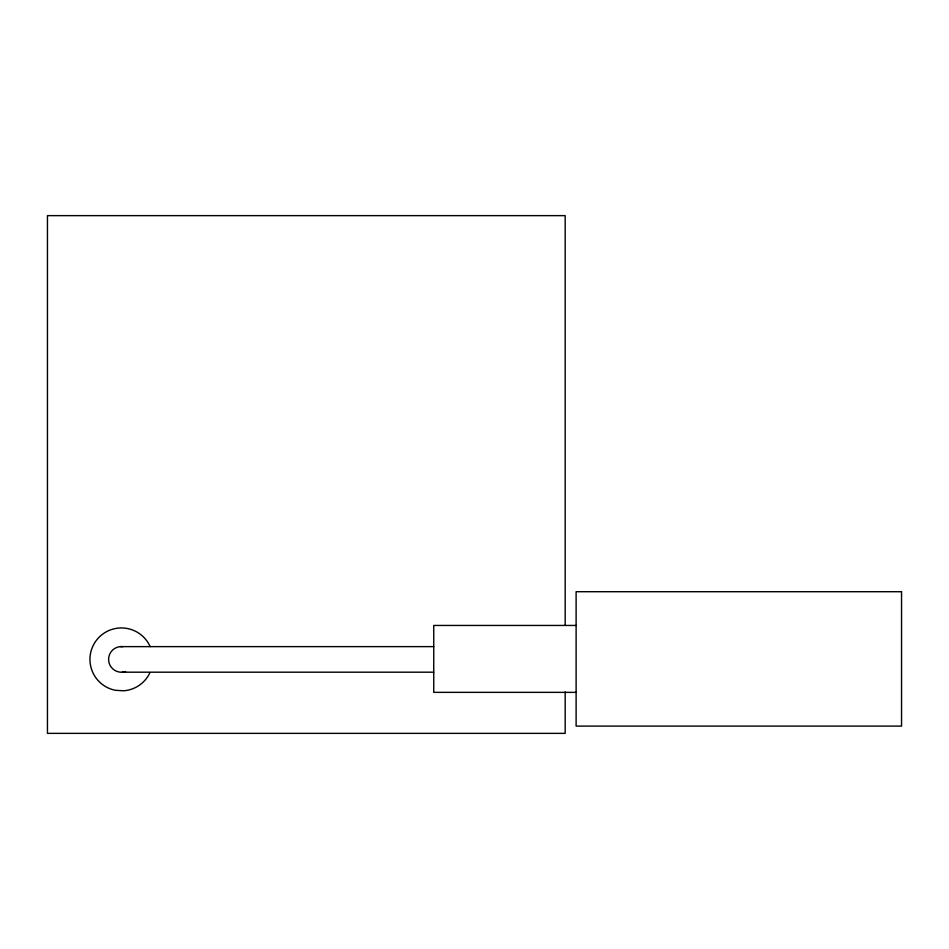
<?xml version="1.0" encoding="UTF-8"?>
<svg xmlns="http://www.w3.org/2000/svg" width="949" height="949" viewBox="0 0 949 949"><rect width="100%" height="100%" fill="white"/><g stroke="black" fill="none" stroke-linecap="round" stroke-linejoin="round"><path stroke-width="1.42" d="M576.114 625.45L433.74 625.45L433.74 692.355L576.114 692.355M120.523 646.625L433.74 646.625M122.326 672.189L433.74 672.189M565.177 625.379L565.177 215.637L47.45 215.637L47.45 733.363L565.177 733.363L565.177 691.951M149.681 673.209A31.471 31.471 0 0 1 123.595 690.789L115.387 690.291A31.471 31.471 0 0 1 96.798 639.804A31.471 31.471 0 0 1 150.167 646.625M125.576 671.524A12.823 12.823 0 0 1 108.672 660.848A12.823 12.823 0 0 1 122.765 646.649M901.55 591.713L576.114 591.713L576.114 726.104L901.55 726.104L901.55 591.713"/></g></svg>
